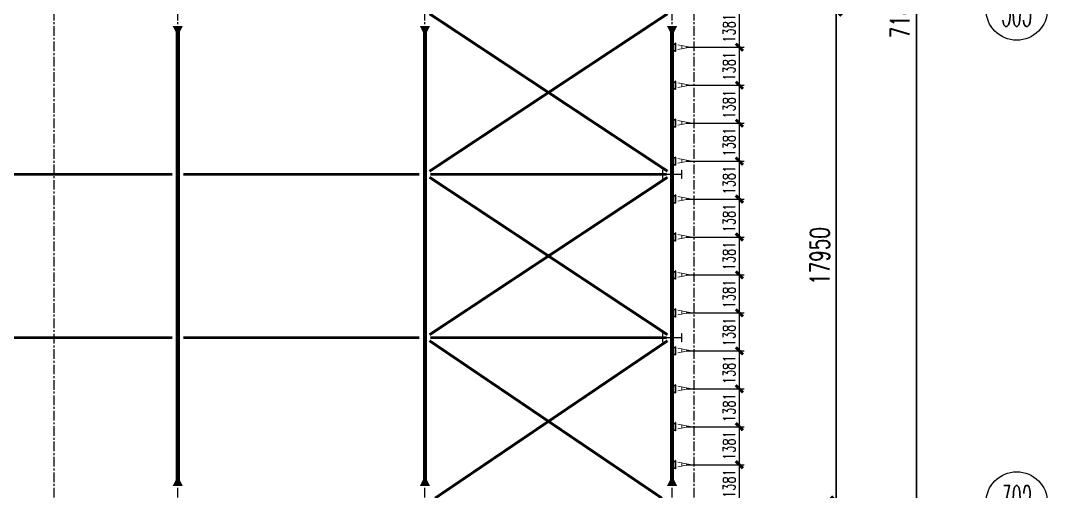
# Model space of a CAD drawing. Extents: x 782294 to 1727252, y -631030 to 17645.
# Drawn here: x 1664705 to 1702104, y -568962 to -551825 of the extents above; entities that cross this region are included whole.
import ezdxf
from ezdxf.enums import TextEntityAlignment as Align

# ---------------------------------------------------------------- set-up
doc = ezdxf.new("R2010")
doc.units = 0
doc.linetypes.add('CENTER', pattern=[2, 1.25, -0.25, 0.25, -0.25])
doc.layers.get('Defpoints').update_dxf_attribs({"color": 210})
for name, color, linetype in [('!ZN3-铝板幕墙-3', 3, 'Continuous'), ('!ZN5-钢材断面-2', 2, 'Continuous'), ('30预埋件', 30, 'Continuous'), ('3符号', 3, 'Continuous'), ('DIM', 173, 'Continuous'), ('DOTE', 1, 'CENTER')]:
    doc.layers.add(name, color=color, linetype=linetype)
for name, color, linetype, lineweight in [('S-bea', 40, 'Continuous', 0), ('S-col', 2, 'Continuous', 0), ('柱间支撑', 6, 'CENTER', 0), ('砼柱', 2, 'Continuous', 35), ('细线', 11, 'Continuous', 9)]:
    doc.layers.add(name, color=color, linetype=linetype, lineweight=lineweight)
doc.styles.add('_TCH_AXIS', font='COMPLEX', dxfattribs={"bigfont": 'GBCBIG'})
doc.styles.add('DHTEXT-1', font='romans.shx', dxfattribs={"width": 0.7, "bigfont": 'chinese.shx'})
doc.dimstyles.new('ZN175', dxfattribs={"dimscale": 175, "dimtxt": 2.5, "dimasz": 1.5, "dimexe": 1, "dimexo": 2, "dimgap": 0.9, "dimtad": 1, "dimdec": 0, "dimdsep": 46, "dimtxsty": 'DHTEXT-1', "dimblk": 'ARCHTICK', "dimcen": 2.5, "dimclrd": 173, "dimclre": 173, "dimclrt": 7, "dimazin": 2, "dimtfac": 1, "dimtdec": 0, "dimtix": 1, "dimtmove": 2, "dimatfit": 3, "dimfxl": 0, "dimtolj": 1, "dimtzin": 0, "dimarcsym": 0})
doc.dimstyles.new('ZN280', dxfattribs={"dimscale": 280, "dimtxt": 2.5, "dimasz": 1.5, "dimexe": 1, "dimexo": 2, "dimgap": 0.9, "dimtad": 1, "dimdec": 0, "dimdsep": 46, "dimtxsty": 'DHTEXT-1', "dimblk": 'ARCHTICK', "dimcen": 2.5, "dimclrd": 173, "dimclre": 173, "dimclrt": 7, "dimazin": 2, "dimtfac": 1, "dimtdec": 0, "dimtix": 1, "dimtmove": 2, "dimatfit": 3, "dimfxl": 0, "dimarcsym": 0})

# ---------------------------------------------------------------- blocks, each defined once
blk = doc.blocks.new('20250902091300')
at = {"layer": '细线', "ltscale": 30}
h = blk.add_hatch(color=8, dxfattribs=at)
h.dxf.hatch_style = 1
h.paths.add_polyline_path([(-131, 109), (-131, 121), (-119, 121)])
h = blk.add_hatch(color=8, dxfattribs=at)
h.dxf.hatch_style = 1
h.paths.add_polyline_path([(-131, 34), (-131, 22), (-119, 22)])
h = blk.add_hatch(color=8, dxfattribs=at)
h.dxf.hatch_style = 1
h.paths.add_polyline_path([(131, 109), (131, 121), (119, 121)])
h = blk.add_hatch(color=8, dxfattribs=at)
h.dxf.hatch_style = 1
h.paths.add_polyline_path([(131, 34), (131, 22), (119, 22)])
at = {"layer": '!ZN5-钢材断面-2'}
for p, q in [((-150, 22), (150, 22)), ((-150, 10), (-150, 22)), ((-150, 10), (150, 10)), ((-131, 121), (-131, 22)), ((-119, 121), (-119, 22)), ((119, 121), (119, 22)), ((131, 121), (131, 22)), ((150, 10), (150, 22))]:
    blk.add_line(p, q, dxfattribs=at)
at = {"ltscale": 30}
for points in [[(-131, 109), (-131, 121), (-119, 121)], [(-131, 34), (-131, 22), (-119, 22)], [(131, 109), (131, 121), (119, 121)], [(131, 34), (131, 22), (119, 22)]]:
    blk.add_lwpolyline(points, close=True, dxfattribs=at)
blk = doc.blocks.new('20250903081440')
at = {"ltscale": 50, "rotation": 180}
blk.add_blockref('20250902091300', (0, 10), dxfattribs=at)
at = {"layer": '30预埋件', "style": 'DHTEXT-1', "text_generation_flag": 6, "width": 0.55}
blk.add_attdef('B', (-105, 65), '', height=450, rotation=180, dxfattribs=at)
blk = doc.blocks.new('20250903131852')
at = {"ltscale": 1750, "rotation": 270}
for p in [(184140, 34519), (184140, 33138), (184140, 31758), (184140, 30377), (184140, 28996), (184140, 27615), (184140, 26235), (184140, 24854), (184140, 23473), (184140, 22092), (184140, 20712), (184140, 19331)]:
    blk.add_blockref('20250903081440', p, dxfattribs=at).add_auto_attribs({'B': 'A'})
blk = doc.blocks.new('_ArchTick')
at = {"color": 0, "linetype": 'ByBlock', "const_width": 0.4}
blk.add_lwpolyline([(-0.5, -0.5), (0.5, 0.5)], dxfattribs=at)
blk = doc.blocks.new('*D1711')
at = {"layer": 'Defpoints', "color": 0, "ltscale": 1750, "transparency": 16777216}
for p in [(1688602, -551418), (1690884, -551418), (1688602, -552799)]:
    blk.add_point(p, dxfattribs=at)
at = {"layer": 'DIM', "color": 173, "linetype": 'ByBlock', "lineweight": -2, "ltscale": 1750, "transparency": 16777216}
for p, q in [((1688952, -551418), (1691059, -551418)), ((1690884, -552799), (1690884, -551418)), ((1688952, -552799), (1691059, -552799))]:
    blk.add_line(p, q, dxfattribs=at)
at = {"layer": 'DIM', "color": 173, "lineweight": -2, "ltscale": 1750, "transparency": 16777216, "xscale": 262.5, "yscale": 262.5, "zscale": 262.5}
for p, rotation in [((1690884, -551418), 90), ((1690884, -552799), 270)]:
    blk.add_blockref('_ArchTick', p, dxfattribs=dict(at, rotation=rotation))
at = {"layer": 'DIM', "color": 7, "ltscale": 1750, "transparency": 16777216, "insert": (1690507, -552109), "char_height": 437.5, "attachment_point": 5, "rotation": 90, "style": 'DHTEXT-1'}
blk.add_mtext('\\A1;1381', dxfattribs=at)
blk = doc.blocks.new('*D1712')
at = {"layer": 'Defpoints', "color": 0, "ltscale": 1750, "transparency": 16777216}
for p in [(1688602, -552799), (1690884, -552799), (1688602, -554180)]:
    blk.add_point(p, dxfattribs=at)
at = {"layer": 'DIM', "color": 173, "linetype": 'ByBlock', "lineweight": -2, "ltscale": 1750, "transparency": 16777216}
for p, q in [((1688952, -552799), (1691059, -552799)), ((1690884, -554180), (1690884, -552799)), ((1688952, -554180), (1691059, -554180))]:
    blk.add_line(p, q, dxfattribs=at)
at = {"layer": 'DIM', "color": 173, "lineweight": -2, "ltscale": 1750, "transparency": 16777216, "xscale": 262.5, "yscale": 262.5, "zscale": 262.5}
for p, rotation in [((1690884, -552799), 90), ((1690884, -554180), 270)]:
    blk.add_blockref('_ArchTick', p, dxfattribs=dict(at, rotation=rotation))
at = {"layer": 'DIM', "color": 7, "ltscale": 1750, "transparency": 16777216, "insert": (1690507, -553490), "char_height": 437.5, "attachment_point": 5, "rotation": 90, "style": 'DHTEXT-1'}
blk.add_mtext('\\A1;1381', dxfattribs=at)
blk = doc.blocks.new('*D1713')
at = {"layer": 'Defpoints', "color": 0, "ltscale": 1750, "transparency": 16777216}
for p in [(1688602, -554180), (1690884, -554180), (1688602, -555561)]:
    blk.add_point(p, dxfattribs=at)
at = {"layer": 'DIM', "color": 173, "linetype": 'ByBlock', "lineweight": -2, "ltscale": 1750, "transparency": 16777216}
for p, q in [((1688952, -554180), (1691059, -554180)), ((1690884, -555561), (1690884, -554180)), ((1688952, -555561), (1691059, -555561))]:
    blk.add_line(p, q, dxfattribs=at)
at = {"layer": 'DIM', "color": 173, "lineweight": -2, "ltscale": 1750, "transparency": 16777216, "xscale": 262.5, "yscale": 262.5, "zscale": 262.5}
for p, rotation in [((1690884, -554180), 90), ((1690884, -555561), 270)]:
    blk.add_blockref('_ArchTick', p, dxfattribs=dict(at, rotation=rotation))
at = {"layer": 'DIM', "color": 7, "ltscale": 1750, "transparency": 16777216, "insert": (1690507, -554870), "char_height": 437.5, "attachment_point": 5, "rotation": 90, "style": 'DHTEXT-1'}
blk.add_mtext('\\A1;1381', dxfattribs=at)
blk = doc.blocks.new('*D1731')
at = {"layer": 'Defpoints', "color": 0, "ltscale": 1750, "transparency": 16777216}
for p in [(1688602, -555561), (1690884, -555561), (1688602, -556941)]:
    blk.add_point(p, dxfattribs=at)
at = {"layer": 'DIM', "color": 173, "linetype": 'ByBlock', "lineweight": -2, "ltscale": 1750, "transparency": 16777216}
for p, q in [((1688952, -555561), (1691059, -555561)), ((1690884, -556941), (1690884, -555561)), ((1688952, -556941), (1691059, -556941))]:
    blk.add_line(p, q, dxfattribs=at)
at = {"layer": 'DIM', "color": 173, "lineweight": -2, "ltscale": 1750, "transparency": 16777216, "xscale": 262.5, "yscale": 262.5, "zscale": 262.5}
for p, rotation in [((1690884, -555561), 90), ((1690884, -556941), 270)]:
    blk.add_blockref('_ArchTick', p, dxfattribs=dict(at, rotation=rotation))
at = {"layer": 'DIM', "color": 7, "ltscale": 1750, "transparency": 16777216, "insert": (1690507, -556251), "char_height": 437.5, "attachment_point": 5, "rotation": 90, "style": 'DHTEXT-1'}
blk.add_mtext('\\A1;1381', dxfattribs=at)
blk = doc.blocks.new('*D1732')
at = {"layer": 'Defpoints', "color": 0, "ltscale": 1750, "transparency": 16777216}
for p in [(1688602, -556941), (1690884, -556941), (1688602, -558322)]:
    blk.add_point(p, dxfattribs=at)
at = {"layer": 'DIM', "color": 173, "linetype": 'ByBlock', "lineweight": -2, "ltscale": 1750, "transparency": 16777216}
for p, q in [((1688952, -556941), (1691059, -556941)), ((1690884, -558322), (1690884, -556941)), ((1688952, -558322), (1691059, -558322))]:
    blk.add_line(p, q, dxfattribs=at)
at = {"layer": 'DIM', "color": 173, "lineweight": -2, "ltscale": 1750, "transparency": 16777216, "xscale": 262.5, "yscale": 262.5, "zscale": 262.5}
for p, rotation in [((1690884, -556941), 90), ((1690884, -558322), 270)]:
    blk.add_blockref('_ArchTick', p, dxfattribs=dict(at, rotation=rotation))
at = {"layer": 'DIM', "color": 7, "ltscale": 1750, "transparency": 16777216, "insert": (1690507, -557632), "char_height": 437.5, "attachment_point": 5, "rotation": 90, "style": 'DHTEXT-1'}
blk.add_mtext('\\A1;1381', dxfattribs=at)
blk = doc.blocks.new('*D1733')
at = {"layer": 'Defpoints', "color": 0, "ltscale": 1750, "transparency": 16777216}
for p in [(1688602, -558322), (1690884, -558322), (1688602, -559703)]:
    blk.add_point(p, dxfattribs=at)
at = {"layer": 'DIM', "color": 173, "linetype": 'ByBlock', "lineweight": -2, "ltscale": 1750, "transparency": 16777216}
for p, q in [((1688952, -558322), (1691059, -558322)), ((1690884, -559703), (1690884, -558322)), ((1688952, -559703), (1691059, -559703))]:
    blk.add_line(p, q, dxfattribs=at)
at = {"layer": 'DIM', "color": 173, "lineweight": -2, "ltscale": 1750, "transparency": 16777216, "xscale": 262.5, "yscale": 262.5, "zscale": 262.5}
for p, rotation in [((1690884, -558322), 90), ((1690884, -559703), 270)]:
    blk.add_blockref('_ArchTick', p, dxfattribs=dict(at, rotation=rotation))
at = {"layer": 'DIM', "color": 7, "ltscale": 1750, "transparency": 16777216, "insert": (1690507, -559013), "char_height": 437.5, "attachment_point": 5, "rotation": 90, "style": 'DHTEXT-1'}
blk.add_mtext('\\A1;1381', dxfattribs=at)
blk = doc.blocks.new('*D1734')
at = {"layer": 'Defpoints', "color": 0, "ltscale": 1750, "transparency": 16777216}
for p in [(1688602, -559703), (1690884, -559703), (1688602, -561084)]:
    blk.add_point(p, dxfattribs=at)
at = {"layer": 'DIM', "color": 173, "linetype": 'ByBlock', "lineweight": -2, "ltscale": 1750, "transparency": 16777216}
for p, q in [((1688952, -559703), (1691059, -559703)), ((1690884, -561084), (1690884, -559703)), ((1688952, -561084), (1691059, -561084))]:
    blk.add_line(p, q, dxfattribs=at)
at = {"layer": 'DIM', "color": 173, "lineweight": -2, "ltscale": 1750, "transparency": 16777216, "xscale": 262.5, "yscale": 262.5, "zscale": 262.5}
for p, rotation in [((1690884, -559703), 90), ((1690884, -561084), 270)]:
    blk.add_blockref('_ArchTick', p, dxfattribs=dict(at, rotation=rotation))
at = {"layer": 'DIM', "color": 7, "ltscale": 1750, "transparency": 16777216, "insert": (1690507, -560393), "char_height": 437.5, "attachment_point": 5, "rotation": 90, "style": 'DHTEXT-1'}
blk.add_mtext('\\A1;1381', dxfattribs=at)
blk = doc.blocks.new('*D1735')
at = {"layer": 'Defpoints', "color": 0, "ltscale": 1750, "transparency": 16777216}
for p in [(1688602, -561084), (1690884, -561084), (1688602, -562465)]:
    blk.add_point(p, dxfattribs=at)
at = {"layer": 'DIM', "color": 173, "linetype": 'ByBlock', "lineweight": -2, "ltscale": 1750, "transparency": 16777216}
for p, q in [((1688952, -561084), (1691059, -561084)), ((1690884, -562465), (1690884, -561084)), ((1688952, -562465), (1691059, -562465))]:
    blk.add_line(p, q, dxfattribs=at)
at = {"layer": 'DIM', "color": 173, "lineweight": -2, "ltscale": 1750, "transparency": 16777216, "xscale": 262.5, "yscale": 262.5, "zscale": 262.5}
for p, rotation in [((1690884, -561084), 90), ((1690884, -562465), 270)]:
    blk.add_blockref('_ArchTick', p, dxfattribs=dict(at, rotation=rotation))
at = {"layer": 'DIM', "color": 7, "ltscale": 1750, "transparency": 16777216, "insert": (1690507, -561774), "char_height": 437.5, "attachment_point": 5, "rotation": 90, "style": 'DHTEXT-1'}
blk.add_mtext('\\A1;1381', dxfattribs=at)
blk = doc.blocks.new('*D1736')
at = {"layer": 'Defpoints', "color": 0, "ltscale": 1750, "transparency": 16777216}
for p in [(1688602, -562465), (1690884, -562465), (1688602, -563845)]:
    blk.add_point(p, dxfattribs=at)
at = {"layer": 'DIM', "color": 173, "linetype": 'ByBlock', "lineweight": -2, "ltscale": 1750, "transparency": 16777216}
for p, q in [((1688952, -562465), (1691059, -562465)), ((1690884, -563845), (1690884, -562465)), ((1688952, -563845), (1691059, -563845))]:
    blk.add_line(p, q, dxfattribs=at)
at = {"layer": 'DIM', "color": 173, "lineweight": -2, "ltscale": 1750, "transparency": 16777216, "xscale": 262.5, "yscale": 262.5, "zscale": 262.5}
for p, rotation in [((1690884, -562465), 90), ((1690884, -563845), 270)]:
    blk.add_blockref('_ArchTick', p, dxfattribs=dict(at, rotation=rotation))
at = {"layer": 'DIM', "color": 7, "ltscale": 1750, "transparency": 16777216, "insert": (1690507, -563155), "char_height": 437.5, "attachment_point": 5, "rotation": 90, "style": 'DHTEXT-1'}
blk.add_mtext('\\A1;1381', dxfattribs=at)
blk = doc.blocks.new('*D1737')
at = {"layer": 'Defpoints', "color": 0, "ltscale": 1750, "transparency": 16777216}
for p in [(1688602, -563845), (1690884, -563845), (1688602, -565226)]:
    blk.add_point(p, dxfattribs=at)
at = {"layer": 'DIM', "color": 173, "linetype": 'ByBlock', "lineweight": -2, "ltscale": 1750, "transparency": 16777216}
for p, q in [((1688952, -563845), (1691059, -563845)), ((1690884, -565226), (1690884, -563845)), ((1688952, -565226), (1691059, -565226))]:
    blk.add_line(p, q, dxfattribs=at)
at = {"layer": 'DIM', "color": 173, "lineweight": -2, "ltscale": 1750, "transparency": 16777216, "xscale": 262.5, "yscale": 262.5, "zscale": 262.5}
for p, rotation in [((1690884, -563845), 90), ((1690884, -565226), 270)]:
    blk.add_blockref('_ArchTick', p, dxfattribs=dict(at, rotation=rotation))
at = {"layer": 'DIM', "color": 7, "ltscale": 1750, "transparency": 16777216, "insert": (1690507, -564536), "char_height": 437.5, "attachment_point": 5, "rotation": 90, "style": 'DHTEXT-1'}
blk.add_mtext('\\A1;1381', dxfattribs=at)
blk = doc.blocks.new('*D1738')
at = {"layer": 'Defpoints', "color": 0, "ltscale": 1750, "transparency": 16777216}
for p in [(1688602, -565226), (1690884, -565226), (1688602, -566607)]:
    blk.add_point(p, dxfattribs=at)
at = {"layer": 'DIM', "color": 173, "linetype": 'ByBlock', "lineweight": -2, "ltscale": 1750, "transparency": 16777216}
for p, q in [((1688952, -565226), (1691059, -565226)), ((1690884, -566607), (1690884, -565226)), ((1688952, -566607), (1691059, -566607))]:
    blk.add_line(p, q, dxfattribs=at)
at = {"layer": 'DIM', "color": 173, "lineweight": -2, "ltscale": 1750, "transparency": 16777216, "xscale": 262.5, "yscale": 262.5, "zscale": 262.5}
for p, rotation in [((1690884, -565226), 90), ((1690884, -566607), 270)]:
    blk.add_blockref('_ArchTick', p, dxfattribs=dict(at, rotation=rotation))
at = {"layer": 'DIM', "color": 7, "ltscale": 1750, "transparency": 16777216, "insert": (1690507, -565916), "char_height": 437.5, "attachment_point": 5, "rotation": 90, "style": 'DHTEXT-1'}
blk.add_mtext('\\A1;1381', dxfattribs=at)
blk = doc.blocks.new('*D1739')
at = {"layer": 'Defpoints', "color": 0, "ltscale": 1750, "transparency": 16777216}
for p in [(1688602, -566607), (1690884, -566607), (1688602, -567988)]:
    blk.add_point(p, dxfattribs=at)
at = {"layer": 'DIM', "color": 173, "linetype": 'ByBlock', "lineweight": -2, "ltscale": 1750, "transparency": 16777216}
for p, q in [((1688952, -566607), (1691059, -566607)), ((1690884, -567988), (1690884, -566607)), ((1688952, -567988), (1691059, -567988))]:
    blk.add_line(p, q, dxfattribs=at)
at = {"layer": 'DIM', "color": 173, "lineweight": -2, "ltscale": 1750, "transparency": 16777216, "xscale": 262.5, "yscale": 262.5, "zscale": 262.5}
for p, rotation in [((1690884, -566607), 90), ((1690884, -567988), 270)]:
    blk.add_blockref('_ArchTick', p, dxfattribs=dict(at, rotation=rotation))
at = {"layer": 'DIM', "color": 7, "ltscale": 1750, "transparency": 16777216, "insert": (1690507, -567297), "char_height": 437.5, "attachment_point": 5, "rotation": 90, "style": 'DHTEXT-1'}
blk.add_mtext('\\A1;1381', dxfattribs=at)
blk = doc.blocks.new('*D1740')
at = {"layer": 'Defpoints', "color": 0, "ltscale": 1750, "transparency": 16777216}
for p in [(1688602, -567988), (1690884, -567988), (1688632, -569368)]:
    blk.add_point(p, dxfattribs=at)
at = {"layer": 'DIM', "color": 173, "linetype": 'ByBlock', "lineweight": -2, "ltscale": 1750, "transparency": 16777216}
for p, q in [((1688952, -567988), (1691059, -567988)), ((1690884, -569368), (1690884, -567988)), ((1688982, -569368), (1691059, -569368))]:
    blk.add_line(p, q, dxfattribs=at)
at = {"layer": 'DIM', "color": 173, "lineweight": -2, "ltscale": 1750, "transparency": 16777216, "xscale": 262.5, "yscale": 262.5, "zscale": 262.5}
for p, rotation in [((1690884, -567988), 90), ((1690884, -569368), 270)]:
    blk.add_blockref('_ArchTick', p, dxfattribs=dict(at, rotation=rotation))
at = {"layer": 'DIM', "color": 7, "ltscale": 1750, "transparency": 16777216, "insert": (1690507, -568678), "char_height": 437.5, "attachment_point": 5, "rotation": 90, "style": 'DHTEXT-1'}
blk.add_mtext('\\A1;1381', dxfattribs=at)
blk = doc.blocks.new('卓越-轴号')
blk.add_circle((0, 0), 4)
at = {"color": 0, "style": '_TCH_AXIS', "width": 1.041667, "flags": 8}
blk.add_attdef('A', text='', height=4.48, dxfattribs=at).set_placement((-2, -2.24), (2, -2.24), align=Align.FIT)
blk = doc.blocks.new('*D480')
at = {"layer": 'Defpoints', "color": 0, "ltscale": 2800, "transparency": 16777216}
for p in [(189981, 35900), (189981, 35900), (188639, 17950)]:
    blk.add_point(p, dxfattribs=at)
at = {"layer": 'DIM', "color": 173, "linetype": 'ByBlock', "lineweight": -2, "ltscale": 2800, "transparency": 16777216}
for p, q in [((189981, 17950), (189981, 35900)), ((190541, 35900), (190261, 35900)), ((189199, 17950), (190261, 17950))]:
    blk.add_line(p, q, dxfattribs=at)
at = {"layer": 'DIM', "color": 173, "lineweight": -2, "ltscale": 2800, "transparency": 16777216, "xscale": 420, "yscale": 420, "zscale": 420}
for p, rotation in [((189981, 35900), 90), ((189981, 17950), 270)]:
    blk.add_blockref('_ArchTick', p, dxfattribs=dict(at, rotation=rotation))
at = {"layer": 'DIM', "color": 7, "ltscale": 2800, "transparency": 16777216, "insert": (189379, 26925), "char_height": 700, "attachment_point": 5, "rotation": 90, "style": 'DHTEXT-1'}
blk.add_mtext('17950', dxfattribs=at)
blk = doc.blocks.new('*D483')
at = {"layer": 'Defpoints', "color": 0, "ltscale": 2800, "transparency": 16777216}
for p in [(193324, 71800), (192904, 0), (193324, 0)]:
    blk.add_point(p, dxfattribs=at)
at = {"layer": 'DIM', "color": 173, "linetype": 'ByBlock', "lineweight": -2, "ltscale": 2800, "transparency": 16777216}
for p, q in [((192764, 71800), (192624, 71800)), ((192904, 71800), (192904, 0)), ((192764, 0), (192624, 0))]:
    blk.add_line(p, q, dxfattribs=at)
at = {"layer": 'DIM', "color": 173, "lineweight": -2, "ltscale": 2800, "transparency": 16777216, "xscale": 420, "yscale": 420, "zscale": 420}
for p, rotation in [((192904, 71800), 90), ((192904, 0), 270)]:
    blk.add_blockref('_ArchTick', p, dxfattribs=dict(at, rotation=rotation))
at = {"layer": 'DIM', "color": 7, "ltscale": 2800, "transparency": 16777216, "insert": (192302, 35900), "char_height": 700, "attachment_point": 5, "rotation": 90, "style": 'DHTEXT-1'}
blk.add_mtext('71800', dxfattribs=at)
blk = doc.blocks.new('20250922152107')
at = {"layer": 'S-col'}
blk.add_lwpolyline([(-195790, 766820), (-195490, 766820), (-195490, 766808), (-195636, 766808), (-195636, 766132), (-195490, 766132), (-195490, 766120), (-195790, 766120), (-195790, 766132), (-195644, 766132), (-195644, 766808), (-195790, 766808)], close=True, dxfattribs=at)
blk = doc.blocks.new('A$Ce6202261')
at = {"layer": 'S-bea'}
for points in [[(166000, 35300, 375, 0, 0), (166000, 34925, 375, 0, 0)], [(175000, 35300, 375, 0, 0), (175000, 34925, 375, 0, 0)], [(184000, 35300, 375, 0, 0), (184000, 34925, 375, 0, 0)], [(166000, 18550, 375, 0, 0), (166000, 18925, 375, 0, 0)], [(175000, 18550, 375, 0, 0), (175000, 18925, 375, 0, 0)], [(184000, 18550, 375, 0, 0), (184000, 18925, 375, 0, 0)]]:
    blk.add_lwpolyline(points, format="xyseb", dxfattribs=at)
at = {"layer": 'S-bea', "const_width": 150}
for points in [[(166000, 35300), (166000, 18550)], [(175000, 35300), (175000, 18550)], [(184000, 35300), (184000, 18550)]]:
    blk.add_lwpolyline(points, dxfattribs=at)
at = {"layer": '柱间支撑', "linetype": 'Continuous', "const_width": 100}
for points in [[(175167, 30010), (183833, 35740)], [(175167, 35740), (183833, 30010)], [(157200, 29900), (165800, 29900)], [(166200, 29900), (174800, 29900)], [(175200, 29900), (183800, 29900)], [(175167, 24060), (183833, 29790)], [(175167, 29790), (183833, 24060)], [(157200, 23950), (165800, 23950)], [(166200, 23950), (174800, 23950)], [(175200, 23950), (183800, 23950)], [(175167, 23840), (183633, 18110)], [(175367, 18110), (183833, 23840)]]:
    blk.add_lwpolyline(points, dxfattribs=at)
at = {"layer": 'S-col', "rotation": 90}
for p in [(950470, 225540), (950470, 219590)]:
    blk.add_blockref('20250922152107', p, dxfattribs=at)
blk = doc.blocks.new('A$Cd7b80a86')
at = {"layer": 'DOTE', "ltscale": 280}
for p, q in [((161500, -8180), (161500, 83777.4)), ((166000, -8180), (166000, 83777.4)), ((175000, -8180), (175000, 83777.4)), ((184000, -8180), (184000, 83777.4)), ((184800, -8180), (184800, 84113.6))]:
    blk.add_line(p, q, dxfattribs=at)
at = {"layer": '3符号', "color": 7}
ref = blk.add_blockref('卓越-轴号', (196551, 35900), dxfattribs=dict(at, xscale=280, yscale=280, zscale=280))
ref.add_attrib('A', '303', dxfattribs={"layer": '0', "color": 0, "height": 1254.4, "style": '_TCH_AXIS', "width": 0.353774}).set_placement((195991, 35272.8), (197111, 35272.8), align=Align.FIT)
ref = blk.add_blockref('卓越-轴号', (196551, 17950), dxfattribs=dict(at, xscale=280, yscale=280, zscale=280))
ref.add_attrib('A', '302', dxfattribs={"layer": '0', "color": 0, "height": 1254.4, "style": '_TCH_AXIS', "width": 0.353774}).set_placement((195991, 17322.8), (197111, 17322.8), align=Align.FIT)
at = {"layer": 'DIM', "ltscale": 2800}
dim = blk.add_aligned_dim(p1=(193324.3, 71800), p2=(193324.3, 0), distance=-420.1, dimstyle='ZN280', dxfattribs=at)
dim.commit()
dim.dimension.update_dxf_attribs({"geometry": '*D483', "text_midpoint": (192302.2, 35900)})
dim = blk.add_linear_dim(base=(189980.8, 35900), p1=(188638.8, 17950), p2=(189980.8, 35900), angle=270, dimstyle='ZN280', dxfattribs=at)
dim.commit()
dim.dimension.update_dxf_attribs({"geometry": '*D480', "text_midpoint": (189378.8, 26925)})

msp = doc.modelspace()

# ---------------------------------------------------------------- block references
at = {"layer": '!ZN3-铝板幕墙-3', "ltscale": 1750}
msp.add_blockref('A$Ce6202261', (1504432.7, -587318.4), dxfattribs=at)
at = {"ltscale": 500}
msp.add_blockref('20250903131852', (1504432.7, -587318.4), dxfattribs=at)
at = {"layer": '砼柱', "ltscale": 500}
msp.add_blockref('A$Cd7b80a86', (1504432.7, -587318.4), dxfattribs=at)

# ---------------------------------------------------------------- dimensions: what is measured, and where the dimension line sits
at = {"layer": 'DIM', "ltscale": 1750}
for base, p1, p2, picture, middle in [((1690883.7, -551418.4), (1688602.2, -552799.2), (1688602.2, -551418.4), '*D1711', (1690507.4, -552108.8)), ((1690883.7, -552799.2), (1688602.2, -554179.9), (1688602.2, -552799.2), '*D1712', (1690507.4, -553489.6)), ((1690883.7, -554179.9), (1688602.2, -555560.7), (1688602.2, -554179.9), '*D1713', (1690507.4, -554870.3)), ((1690883.7, -555560.7), (1688602.2, -556941.5), (1688602.2, -555560.7), '*D1731', (1690507.4, -556251.1)), ((1690883.7, -556941.5), (1688602.2, -558322.3), (1688602.2, -556941.5), '*D1732', (1690507.4, -557631.9)), ((1690883.7, -558322.3), (1688602.2, -559703), (1688602.2, -558322.3), '*D1733', (1690507.4, -559012.6)), ((1690883.7, -559703), (1688602.2, -561083.8), (1688602.2, -559703), '*D1734', (1690507.4, -560393.4)), ((1690883.7, -561083.8), (1688602.2, -562464.6), (1688602.2, -561083.8), '*D1735', (1690507.4, -561774.2)), ((1690883.7, -562464.6), (1688602.2, -563845.3), (1688602.2, -562464.6), '*D1736', (1690507.4, -563154.9)), ((1690883.7, -563845.3), (1688602.2, -565226.1), (1688602.2, -563845.3), '*D1737', (1690507.4, -564535.7)), ((1690883.7, -565226.1), (1688602.2, -566606.9), (1688602.2, -565226.1), '*D1738', (1690507.4, -565916.5)), ((1690883.7, -566606.9), (1688602.2, -567987.6), (1688602.2, -566606.9), '*D1739', (1690507.4, -567297.3)), ((1690883.7, -567987.6), (1688631.7, -569368.4), (1688602.2, -567987.6), '*D1740', (1690507.4, -568678))]:
    dim = msp.add_linear_dim(base=base, p1=p1, p2=p2, angle=90, dimstyle='ZN175', dxfattribs=at)
    dim.commit()
    dim.dimension.update_dxf_attribs({"geometry": picture, "text_midpoint": middle})

doc.saveas('drawing.dxf')
